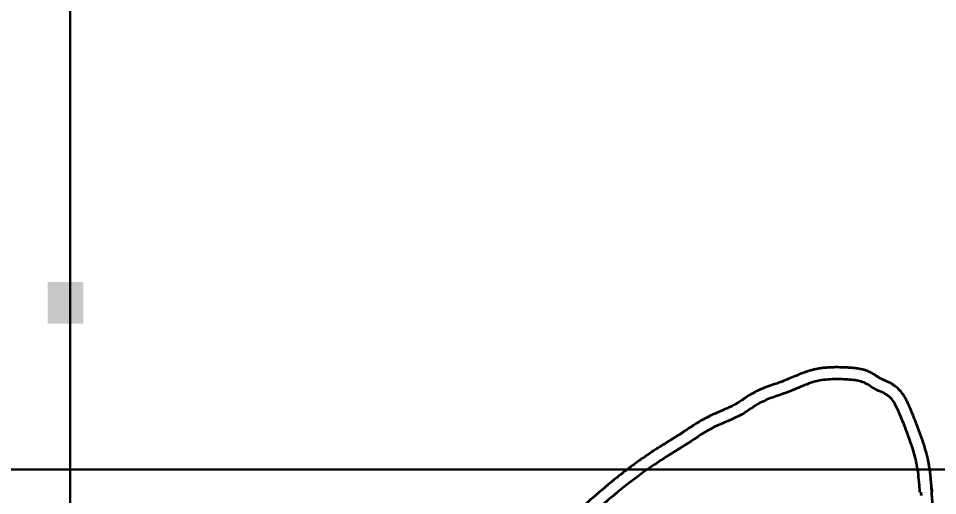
# Model space of a CAD drawing. Header units: millimetres. Extents: x 120281 to 1416367021, y -641565767 to 918373.
# Drawn here: x 750607 to 751360, y 864555 to 864945 of the extents above; entities that cross this region are included whole.
import ezdxf

# ---------------------------------------------------------------- set-up
doc = ezdxf.new("R2010")
doc.units = ezdxf.units.MM
for name, color, linetype, lineweight in [('0_Ном._пера__1', 7, 'Continuous', 35), ('перегородка', 130, 'Continuous', 20), ('размер', 90, 'Continuous', 40)]:
    doc.layers.add(name, color=color, linetype=linetype, lineweight=lineweight)
doc.styles.add('ARIAL', font='arial.ttf')

msp = doc.modelspace()

# ---------------------------------------------------------------- linework, layer by layer
at = {"layer": '0_Ном._пера__1', "linetype": 'Continuous'}
for points, knots in [([(751301.75537, 864656.83871), (751301.04877, 864657.08834), (751300.34879, 864657.30726), (751299.6581, 864657.50102), (751298.23909, 864657.89909), (751296.86627, 864658.19189), (751295.5394, 864658.42077), (751294.21255, 864658.64965), (751292.93764, 864658.81462), (751291.72404, 864658.94781), (751291.40031, 864658.98334), (751291.13066, 864659.01469), (751290.81529, 864659.04616), (751290.49965, 864659.07766), (751290.10424, 864659.11324), (751289.78976, 864659.14186), (751289.16097, 864659.19908), (751288.56234, 864659.24717), (751287.938, 864659.2935), (751286.68938, 864659.38617), (751285.4531, 864659.4575), (751284.22075, 864659.51114), (751282.85228, 864659.5707), (751281.49318, 864659.60819), (751280.14158, 864659.62754), (751279.16007, 864659.64159), (751278.18271, 864659.64618), (751277.2083, 864659.64278), (751276.46115, 864659.64017), (751275.70708, 864659.63281), (751274.94389, 864659.619), (751274.18063, 864659.6052), (751273.40112, 864659.58537), (751272.62182, 864659.55613), (751271.06335, 864659.49766), (751269.4824, 864659.40354), (751267.86639, 864659.25578), (751266.79584, 864659.1579), (751265.71002, 864659.03639), (751264.61784, 864658.88482), (751263.62609, 864658.74718), (751262.63364, 864658.58464), (751261.62703, 864658.39293), (751261.15501, 864658.30304), (751260.66577, 864658.21024), (751260.19964, 864658.10938), (751259.73353, 864658.00852), (751259.27166, 864657.9013), (751258.81282, 864657.79069), (751257.89534, 864657.56951), (751257.01032, 864657.32767), (751256.1214, 864657.07311), (751254.34355, 864656.564), (751252.61839, 864655.99611), (751250.94843, 864655.39608), (751248.87347, 864654.65053), (751246.87745, 864653.85538), (751244.95419, 864653.05668), (751243.03093, 864652.25798), (751241.18075, 864651.45622), (751239.38621, 864650.68744), (751237.59167, 864649.91867), (751235.85256, 864649.18294), (751234.15236, 864648.50905), (751233.79043, 864648.3656), (751233.40555, 864648.2236), (751233.047, 864648.08594)], [0, 0, 0, 0, 1, 1, 1, 2, 2, 2, 3, 3, 3, 4, 4, 4, 5, 5, 5, 6, 6, 6, 7, 7, 7, 8, 8, 8, 9, 9, 9, 10, 10, 10, 11, 11, 11, 12, 12, 12, 13, 13, 13, 14, 14, 14, 15, 15, 15, 16, 16, 16, 17, 17, 17, 18, 18, 18, 19, 19, 19, 20, 20, 20, 21, 21, 21, 22, 22, 22, 22]), ([(751303.78669, 864656.00626), (751303.60916, 864656.08469), (751303.42913, 864656.16205), (751303.25026, 864656.23681), (751303.07172, 864656.31143), (751303.00847, 864656.36221), (751302.83049, 864656.43265), (751302.47454, 864656.57353), (751302.1714, 864656.71163), (751301.81826, 864656.83645)], [0, 0, 0, 0, 1, 1, 1, 2, 2, 2, 3, 3, 3, 3]), ([(751313.98215, 864650.06414), (751313.89574, 864650.10842), (751313.81191, 864650.15213), (751313.73068, 864650.19525), (751313.56858, 864650.2813), (751313.50354, 864650.36792), (751313.32953, 864650.46685), (751313.15566, 864650.5657), (751313.00326, 864650.66854), (751312.81634, 864650.78055), (751312.44244, 864651.00461), (751312.04776, 864651.25365), (751311.61976, 864651.52681), (751310.98427, 864651.93239), (751310.28385, 864652.38947), (751309.51596, 864652.88002), (751308.74807, 864653.37056), (751307.90921, 864653.89502), (751306.9793, 864654.42546), (751306.04939, 864654.9559), (751305.02654, 864655.49265), (751303.89709, 864655.99234)], [0, 0, 0, 0, 1, 1, 1, 2, 2, 2, 3, 3, 3, 4, 4, 4, 5, 5, 5, 6, 6, 6, 7, 7, 7, 7]), ([(751345.47628, 864559.26759), (751345.07041, 864565.00709), (751344.66454, 864570.74659), (751343.75805, 864576.41216), (751343.09287, 864580.56953), (751342.15812, 864584.6871), (751341.01328, 864588.75428), (751339.90364, 864592.69641), (751338.59663, 864596.5912), (751337.23758, 864600.41304), (751334.77559, 864607.3365), (751332.14283, 864614.02057), (751329.18832, 864621.10281), (751326.73676, 864626.97945), (751324.06366, 864633.13023), (751319.22257, 864636.59559), (751316.29377, 864638.6921), (751312.57146, 864639.80572), (751309.25242, 864641.57548), (751306.00015, 864643.30965), (751303.13509, 864645.67384), (751299.83739, 864647.10848), (751296.75329, 864648.4502), (751293.29079, 864648.97889), (751289.86724, 864649.32282), (751285.59364, 864649.75215), (751281.38073, 864649.89358), (751277.13029, 864649.87593), (751272.5004, 864649.85671), (751267.82596, 864649.64874), (751263.28751, 864648.76782), (751258.53665, 864647.84567), (751253.93479, 864646.18612), (751249.44032, 864644.34293), (751244.98869, 864642.51731), (751240.6424, 864640.51153), (751236.14825, 864638.80804), (751228.92674, 864636.07076), (751221.32345, 864634.114), (751214.55139, 864630.50948), (751209.38059, 864627.75725), (751204.6944, 864624.04435), (751199.59836, 864621.10281), (751192.38008, 864616.93625), (751184.33952, 864614.31727), (751176.89126, 864610.58992), (751169.34458, 864606.8133), (751162.40597, 864601.89882), (751155.29441, 864597.30958), (751149.43338, 864593.52733), (751143.45487, 864589.96599), (751137.57017, 864586.24357), (751132.46694, 864583.01548), (751127.43427, 864579.66624), (751122.4938, 864576.19129), (751099.99812, 864560.36865), (751079.41426, 864541.9397), (751059.35978, 864523.07183), (751042.70683, 864507.40423), (751026.41891, 864491.43399), (751010.06854, 864475.48537), (750995.02904, 864460.8154), (750979.93671, 864446.16373), (750965.76459, 864430.66635), (750953.15296, 864416.87538), (750941.27006, 864402.41468), (750928.65959, 864388.61478), (750921.13772, 864380.38344), (750913.35697, 864372.38721), (750905.86875, 864364.12874), (750897.96506, 864355.41207), (750890.38726, 864346.40325), (750882.60658, 864337.56806), (750874.90625, 864328.82413), (750867.00719, 864320.25027), (750859.89942, 864311.00928), (750854.57775, 864304.09045), (750849.69966, 864296.79765), (750845.47511, 864289.18309), (750841.62105, 864282.23633), (750838.31076, 864275.02178), (750834.35046, 864268.0667), (750829.0287, 864258.72064), (750822.53299, 864249.84313), (750819.33588, 864239.72586), (750817.86915, 864235.08437), (750817.09789, 864230.1819), (750816.55707, 864225.27697), (750816.14808, 864221.56764), (750815.87082, 864217.8569), (750815.99681, 864214.16379), (750816.12955, 864210.2729), (750816.71072, 864206.40159), (750817.11311, 864202.49369), (750817.5555, 864198.19728), (750817.78212, 864193.85668), (750818.78128, 864189.71367), (750819.63977, 864186.15392), (750821.0655, 864182.74007), (750822.1145, 864179.15357), (750823.11329, 864175.73874), (750823.77373, 864172.16726), (750825.45894, 864169.15213), (750826.91594, 864166.54532), (750829.1378, 864164.35451), (750831.01418, 864161.92795), (750833.64802, 864158.52182), (750835.59359, 864154.65154), (750838.24583, 864151.36964), (750841.34663, 864147.53268), (750845.41481, 864144.49982), (750849.36921, 864141.36644), (750853.36688, 864138.19876), (750857.24806, 864134.9283), (750861.60478, 864132.47508), (750865.62299, 864130.21246), (750870.04719, 864128.64497), (750874.39975, 864126.91751), (750879.39651, 864124.93438), (750884.29794, 864122.74045), (750889.41698, 864121.36192), (750896.23106, 864119.52694), (750903.42861, 864119.13677), (750910.55244, 864118.58307), (750916.32585, 864118.13433), (750922.05138, 864117.57817), (750927.7918, 864117.47122), (750935.93254, 864117.31956), (750944.10256, 864118.07142), (750952.26541, 864118.58311), (750957.83681, 864118.93235), (750963.404, 864119.16978), (750968.94909, 864119.69317), (750975.47074, 864120.30875), (750981.96096, 864121.31995), (750988.4182, 864122.47191), (750996.04668, 864123.83282), (751003.62951, 864125.39017), (751011.22226, 864126.9176), (751024.05691, 864129.49954), (751036.92062, 864131.99602), (751049.60109, 864135.25387), (751062.03801, 864138.44915), (751074.29936, 864142.37677), (751086.30973, 864146.92395), (751097.57996, 864151.19091), (751108.62927, 864156.00345), (751119.67863, 864160.81596)], [0, 0, 0, 0, 1, 1, 1, 2, 2, 2, 3, 3, 3, 4, 4, 4, 5, 5, 5, 6, 6, 6, 7, 7, 7, 8, 8, 8, 9, 9, 9, 10, 10, 10, 11, 11, 11, 12, 12, 12, 13, 13, 13, 14, 14, 14, 15, 15, 15, 16, 16, 16, 17, 17, 17, 18, 18, 18, 19, 19, 19, 20, 20, 20, 21, 21, 21, 22, 22, 22, 23, 23, 23, 24, 24, 24, 25, 25, 25, 26, 26, 26, 27, 27, 27, 28, 28, 28, 29, 29, 29, 30, 30, 30, 31, 31, 31, 32, 32, 32, 33, 33, 33, 34, 34, 34, 35, 35, 35, 36, 36, 36, 37, 37, 37, 38, 38, 38, 39, 39, 39, 40, 40, 40, 41, 41, 41, 42, 42, 42, 43, 43, 43, 44, 44, 44, 45, 45, 45, 46, 46, 46, 47, 47, 47, 48, 48, 48, 49, 49, 49, 49]), ([(751233.15081, 864648.08614), (751232.85887, 864647.97391), (751232.56866, 864647.86398), (751232.27449, 864647.75415), (751231.98017, 864647.64425), (751231.605, 864647.54491), (751231.30516, 864647.43595), (751230.70517, 864647.21791), (751230.08233, 864646.99274), (751229.46156, 864646.77619), (751228.22002, 864646.34309), (751226.94604, 864645.91028), (751225.63145, 864645.46494), (751223.66528, 864644.79887), (751221.62718, 864644.10525), (751219.53614, 864643.33143), (751217.44509, 864642.55762), (751215.30227, 864641.70325), (751213.1387, 864640.70432), (751212.24575, 864640.29204), (751211.34119, 864639.85552), (751210.44417, 864639.38893)], [0, 0, 0, 0, 1, 1, 1, 2, 2, 2, 3, 3, 3, 4, 4, 4, 5, 5, 5, 6, 6, 6, 7, 7, 7, 7]), ([(751324.04705, 864645.13261), (751323.71148, 864645.35287), (751323.37878, 864645.56057), (751323.05013, 864645.75727), (751322.39285, 864646.15068), (751321.74552, 864646.50007), (751321.12724, 864646.8176), (751320.21621, 864647.28546), (751319.35246, 864647.68494), (751318.55082, 864648.04384), (751317.74917, 864648.40275), (751317.00478, 864648.72151), (751316.33283, 864649.01743), (751315.6609, 864649.31334), (751315.06082, 864649.58634), (751314.53718, 864649.84239), (751314.38925, 864649.91472), (751314.29262, 864649.98564), (751314.15741, 864650.05525)], [0, 0, 0, 0, 1, 1, 1, 2, 2, 2, 3, 3, 3, 4, 4, 4, 5, 5, 5, 6, 6, 6, 6]), ([(751338.63093, 864623.81369), (751338.49596, 864624.13881), (751338.36038, 864624.46457), (751338.22418, 864624.79103), (751338.00438, 864625.31788), (751337.78608, 864625.85525), (751337.55303, 864626.40477), (751337.31999, 864626.9543), (751337.07932, 864627.51476), (751336.82923, 864628.08371), (751336.32906, 864629.22161), (751335.79279, 864630.39412), (751335.19869, 864631.5866), (751334.60459, 864632.77909), (751333.95375, 864633.99175), (751333.2206, 864635.20834), (751332.48746, 864636.42492), (751331.67163, 864637.64608), (751330.74072, 864638.847), (751329.97176, 864639.839), (751329.12397, 864640.81719), (751328.18001, 864641.75797), (751327.23605, 864642.69876), (751326.19496, 864643.60205), (751325.05054, 864644.43347), (751324.88214, 864644.55581), (751324.70813, 864644.67773), (751324.53917, 864644.79435)], [0, 0, 0, 0, 1, 1, 1, 2, 2, 2, 3, 3, 3, 4, 4, 4, 5, 5, 5, 6, 6, 6, 7, 7, 7, 8, 8, 8, 9, 9, 9, 9]), ([(751210.56953, 864639.39033), (751210.24065, 864639.21914), (751209.91068, 864639.04332), (751209.58609, 864638.86642), (751208.83564, 864638.45743), (751208.00606, 864638.03787), (751207.29834, 864637.61715), (751205.70753, 864636.67145), (751204.19972, 864635.70942), (751202.78586, 864634.77414), (751201.37202, 864633.83887), (751200.03607, 864632.93096), (751198.75422, 864632.08605), (751197.47237, 864631.24115), (751196.24749, 864630.4594), (751195.06875, 864629.76653)], [0, 0, 0, 0, 1, 1, 1, 2, 2, 2, 3, 3, 3, 4, 4, 4, 5, 5, 5, 5]), ([(751194.33798, 864629.29138), (751194.06866, 864629.13934), (751193.79609, 864628.98862), (751193.52031, 864628.83909), (751192.96835, 864628.53979), (751192.32373, 864628.25781), (751191.74642, 864627.96716), (751190.59174, 864627.38585), (751189.39065, 864626.82047), (751188.14266, 864626.25792), (751186.26983, 864625.41373), (751184.30312, 864624.57963), (751182.25781, 864623.71178), (751180.21249, 864622.84393), (751178.0926, 864621.94227), (751175.92758, 864620.95092), (751174.90275, 864620.48166), (751173.86082, 864619.99253), (751172.81908, 864619.47595), (751172.45169, 864619.29377), (751172.05985, 864619.12329), (751171.69537, 864618.93664)], [0, 0, 0, 0, 1, 1, 1, 2, 2, 2, 3, 3, 3, 4, 4, 4, 5, 5, 5, 6, 6, 6, 7, 7, 7, 7]), ([(751355.21833, 864559.9565), (751355.07557, 864561.97531), (751354.93051, 864564.02934), (751354.76021, 864566.11544), (751354.63982, 864567.59016), (751354.50676, 864569.08092), (751354.35223, 864570.58657), (751354.18489, 864572.21705), (751353.99237, 864573.86501), (751353.76274, 864575.52865), (751353.66611, 864576.22874), (751353.5629, 864576.9316), (751353.45218, 864577.63706), (751353.35537, 864578.25386), (751353.25297, 864578.8712), (751353.14557, 864579.48599), (751353.03816, 864580.10078), (751352.92556, 864580.71394), (751352.80811, 864581.32543), (751352.5732, 864582.54842), (751352.31863, 864583.76477), (751352.04577, 864584.97431), (751351.70578, 864586.48145), (751351.33747, 864587.97801), (751350.94365, 864589.46372), (751350.53967, 864590.98781), (751350.10781, 864592.50179), (751349.6573, 864593.9935), (751349.20679, 864595.48522), (751348.73744, 864596.95716), (751348.25665, 864598.40887), (751347.82884, 864599.70063), (751347.39195, 864600.97635), (751346.95112, 864602.23551), (751346.60098, 864603.2356), (751346.2491, 864604.22368), (751345.89364, 864605.20874), (751345.53818, 864606.19379), (751345.1793, 864607.17458), (751344.81659, 864608.15268), (751344.09118, 864610.10888), (751343.35064, 864612.05429), (751342.59218, 864614.00165), (751342.17089, 864615.0833), (751341.74399, 864616.16555), (751341.31118, 864617.25063), (751340.44558, 864619.4208), (751339.55612, 864621.60226), (751338.6386, 864623.81326)], [0, 0, 0, 0, 1, 1, 1, 2, 2, 2, 3, 3, 3, 4, 4, 4, 5, 5, 5, 6, 6, 6, 7, 7, 7, 8, 8, 8, 9, 9, 9, 10, 10, 10, 11, 11, 11, 12, 12, 12, 13, 13, 13, 14, 14, 14, 15, 15, 15, 16, 16, 16, 16]), ([(751171.96884, 864618.91926), (751171.60507, 864618.73257), (751171.2436, 864618.54412), (751170.88437, 864618.35408), (751170.16501, 864617.97353), (751169.24043, 864617.58803), (751168.53804, 864617.19646), (751167.133, 864616.41317), (751165.72989, 864615.6114), (751164.38589, 864614.79727), (751161.62268, 864613.12345), (751158.97632, 864611.40513), (751156.40704, 864609.7168), (751155.43511, 864609.07812), (751154.46489, 864608.44372), (751153.51288, 864607.81711), (751152.66912, 864607.26175), (751151.84664, 864606.71242), (751151.0158, 864606.17178), (751150.2722, 864605.68791), (751149.52939, 864605.21223), (751148.78472, 864604.7367), (751148.04016, 864604.26123), (751147.31253, 864603.78751), (751146.55925, 864603.3139), (751145.05247, 864602.36652), (751143.50738, 864601.42151), (751141.97063, 864600.47226), (751138.89713, 864598.57374), (751135.77145, 864596.65824), (751132.62321, 864594.67029), (751131.41974, 864593.91036), (751130.21325, 864593.14291), (751129.01596, 864592.36872), (751127.81865, 864591.59453), (751126.62517, 864590.81308), (751125.43556, 864590.02508), (751123.0564, 864588.44912), (751120.69691, 864586.84538), (751118.35179, 864585.21327), (751116.55881, 864583.96543), (751114.78019, 864582.70077), (751113.01189, 864581.42264), (751111.24359, 864580.14452), (751109.48595, 864578.85252), (751107.74238, 864577.54711), (751104.25522, 864574.93628), (751100.81512, 864572.27305), (751097.41874, 864569.56603), (751090.62599, 864564.152), (751084.00449, 864558.56278), (751077.50944, 864552.86551), (751072.86065, 864548.78772), (751068.27684, 864544.65453), (751063.74248, 864540.4901), (751060.52326, 864537.53351), (751057.32914, 864534.56116), (751054.15413, 864531.58161), (751050.80835, 864528.4418), (751047.48097, 864525.29314), (751044.16745, 864522.13593), (751040.85392, 864518.97873), (751037.55429, 864515.81371), (751034.26502, 864512.64346), (751027.6865, 864506.30296), (751021.15043, 864499.94153), (751014.62805, 864493.58006), (751010.92119, 864489.96465), (751007.2185, 864486.34926), (751003.516, 864482.73754), (750998.85968, 864478.19539), (750994.18565, 864473.64332), (750989.5202, 864469.05358), (750984.85475, 864464.46383), (750980.19867, 864459.83702), (750975.58204, 864455.14675), (750972.71373, 864452.23268), (750969.86112, 864449.29412), (750967.0303, 864446.32462), (750964.76687, 864443.95032), (750962.51825, 864441.55598), (750960.28709, 864439.13884), (750958.98381, 864437.72691), (750957.7034, 864436.30515), (750956.41635, 864434.88164), (750955.12928, 864433.45812), (750953.84147, 864432.03245), (750952.57093, 864430.60326), (750950.02981, 864427.74481), (750947.50867, 864424.87776), (750945.01507, 864422.01358), (750940.02791, 864416.28525), (750935.11274, 864410.568), (750930.1705, 864404.94924), (750928.43795, 864402.97953), (750926.70149, 864401.02184), (750924.9588, 864399.07991), (750924.03602, 864398.05164), (750923.07535, 864397.0304), (750922.14796, 864396.01154)], [0, 0, 0, 0, 1, 1, 1, 2, 2, 2, 3, 3, 3, 4, 4, 4, 5, 5, 5, 6, 6, 6, 7, 7, 7, 8, 8, 8, 9, 9, 9, 10, 10, 10, 11, 11, 11, 12, 12, 12, 13, 13, 13, 14, 14, 14, 15, 15, 15, 16, 16, 16, 17, 17, 17, 18, 18, 18, 19, 19, 19, 20, 20, 20, 21, 21, 21, 22, 22, 22, 23, 23, 23, 24, 24, 24, 25, 25, 25, 26, 26, 26, 27, 27, 27, 28, 28, 28, 29, 29, 29, 30, 30, 30, 31, 31, 31, 32, 32, 32, 33, 33, 33, 33]), ([(751097.07732, 864244.20809), (751096.13331, 864238.60728), (751095.18929, 864233.00647), (751093.96674, 864227.44792), (751092.8282, 864222.27136), (751091.4481, 864217.13145), (751090.52146, 864211.95136), (751089.93142, 864208.65291), (751089.52524, 864205.33817), (751089.37157, 864201.90852), (751089.20867, 864198.27297), (751089.32952, 864194.50831), (751090.80783, 864191.28991), (751091.63174, 864189.4962), (751092.87731, 864187.87216), (751094.25311, 864186.41196), (751095.80251, 864184.76751), (751097.5171, 864183.33084), (751099.42102, 864182.10788), (751101.53519, 864180.74988), (751103.88282, 864179.65538), (751106.31599, 864179.2385), (751109.31607, 864178.72448), (751112.44619, 864179.24063), (751115.50632, 864179.81238), (751118.35432, 864180.34449), (751121.14168, 864180.92476), (751123.83754, 864181.82094), (751129.46148, 864183.69051), (751134.68723, 864186.93494), (751139.34569, 864190.71603), (751143.32154, 864193.94308), (751146.88419, 864197.56104), (751150.83141, 864200.76076), (751155.70417, 864204.71075), (751161.16302, 864208.02338), (751165.76681, 864212.2383), (751171.14012, 864217.15773), (751175.34865, 864223.3063), (751180.12948, 864228.88261), (751184.10303, 864233.51733), (751188.47194, 864237.75674), (751192.76509, 864242.08177), (751198.25555, 864247.61301), (751203.62212, 864253.2843), (751208.56401, 864259.29996), (751213.22297, 864264.97121), (751217.50448, 864270.94853), (751221.98384, 864276.77111), (751231.81389, 864289.54889), (751242.59676, 864301.5815), (751252.31285, 864314.42045), (751260.53158, 864325.28077), (751267.987, 864336.71805), (751275.74689, 864347.9356), (751283.19314, 864358.69976), (751290.91975, 864369.26159), (751298.26455, 864380.07459), (751307.59284, 864393.80767), (751316.30526, 864407.94589), (751324.49623, 864422.45274), (751330.70676, 864433.45208), (751336.61752, 864444.66334), (751341.03972, 864456.42851), (751343.86064, 864463.93349), (751346.07584, 864471.66387), (751348.39287, 864479.38546), (751349.98164, 864484.68009), (751351.61831, 864489.9706), (751353.04534, 864495.24636), (751354.51908, 864500.69477), (751355.76916, 864506.12745), (751356.50374, 864511.9624), (751357.17644, 864517.30581), (751357.4168, 864522.98656), (751357.37172, 864527.57034), (751357.32926, 864531.88775), (751357.03331, 864535.232), (751356.50349, 864542.26838), (751355.86532, 864550.74378), (751354.8878, 864564.57587), (751355.21838, 864559.95648), (751355.2527, 864559.47687), (751355.26332, 864558.7946), (751355.31164, 864558.11608)], [0, 0, 0, 0, 1, 1, 1, 2, 2, 2, 3, 3, 3, 4, 4, 4, 5, 5, 5, 6, 6, 6, 7, 7, 7, 8, 8, 8, 9, 9, 9, 10, 10, 10, 11, 11, 11, 12, 12, 12, 13, 13, 13, 14, 14, 14, 15, 15, 15, 16, 16, 16, 17, 17, 17, 18, 18, 18, 19, 19, 19, 20, 20, 20, 21, 21, 21, 22, 22, 22, 23, 23, 23, 24, 24, 24, 25, 25, 25, 26, 26, 26, 27, 27, 27, 28, 28, 28, 28])]:
    msp.add_open_spline(points, degree=3, knots=knots, dxfattribs=at)
for points in [[(751324.33171, 864644.79243), (751324.16197, 864644.90904), (751323.99275, 864645.02231), (751323.82425, 864645.13245)], [(751195.06162, 864629.76408), (751194.7936, 864629.60649), (751194.52897, 864629.45408), (751194.2594, 864629.30207)], [(751345.61093, 864557.3812), (751345.53412, 864558.45439), (751345.47531, 864559.28014), (751345.44185, 864559.75206)], [(751346.6487, 864555.60556), (751346.60365, 864556.25161), (751346.56213, 864556.84987), (751346.5251, 864557.38652)], [(751346.87597, 864554.69238), (751346.85053, 864555.03769), (751346.82585, 864555.37279), (751346.80205, 864555.69595)]]:
    msp.add_open_spline(points, degree=3, dxfattribs=at)
at = {"layer": 'размер', "color": 0, "lineweight": 30}
for p, q in [((750649.44442, 862574.51942), (750649.44442, 868078.27871)), ((746646.71039, 864575.88644), (753151.15319, 864575.88644))]:
    msp.add_line(p, q, dxfattribs=at)

# ---------------------------------------------------------------- texts
at = {"layer": 'перегородка', "color": 0, "lineweight": 30, "insert": (746826.17513, 864915.54314), "char_height": 220.1503716, "attachment_point": 1, "style": 'ARIAL'}
msp.add_mtext('  L.B.M.         Feyzullayev G.', dxfattribs=at)

doc.saveas('drawing.dxf')
